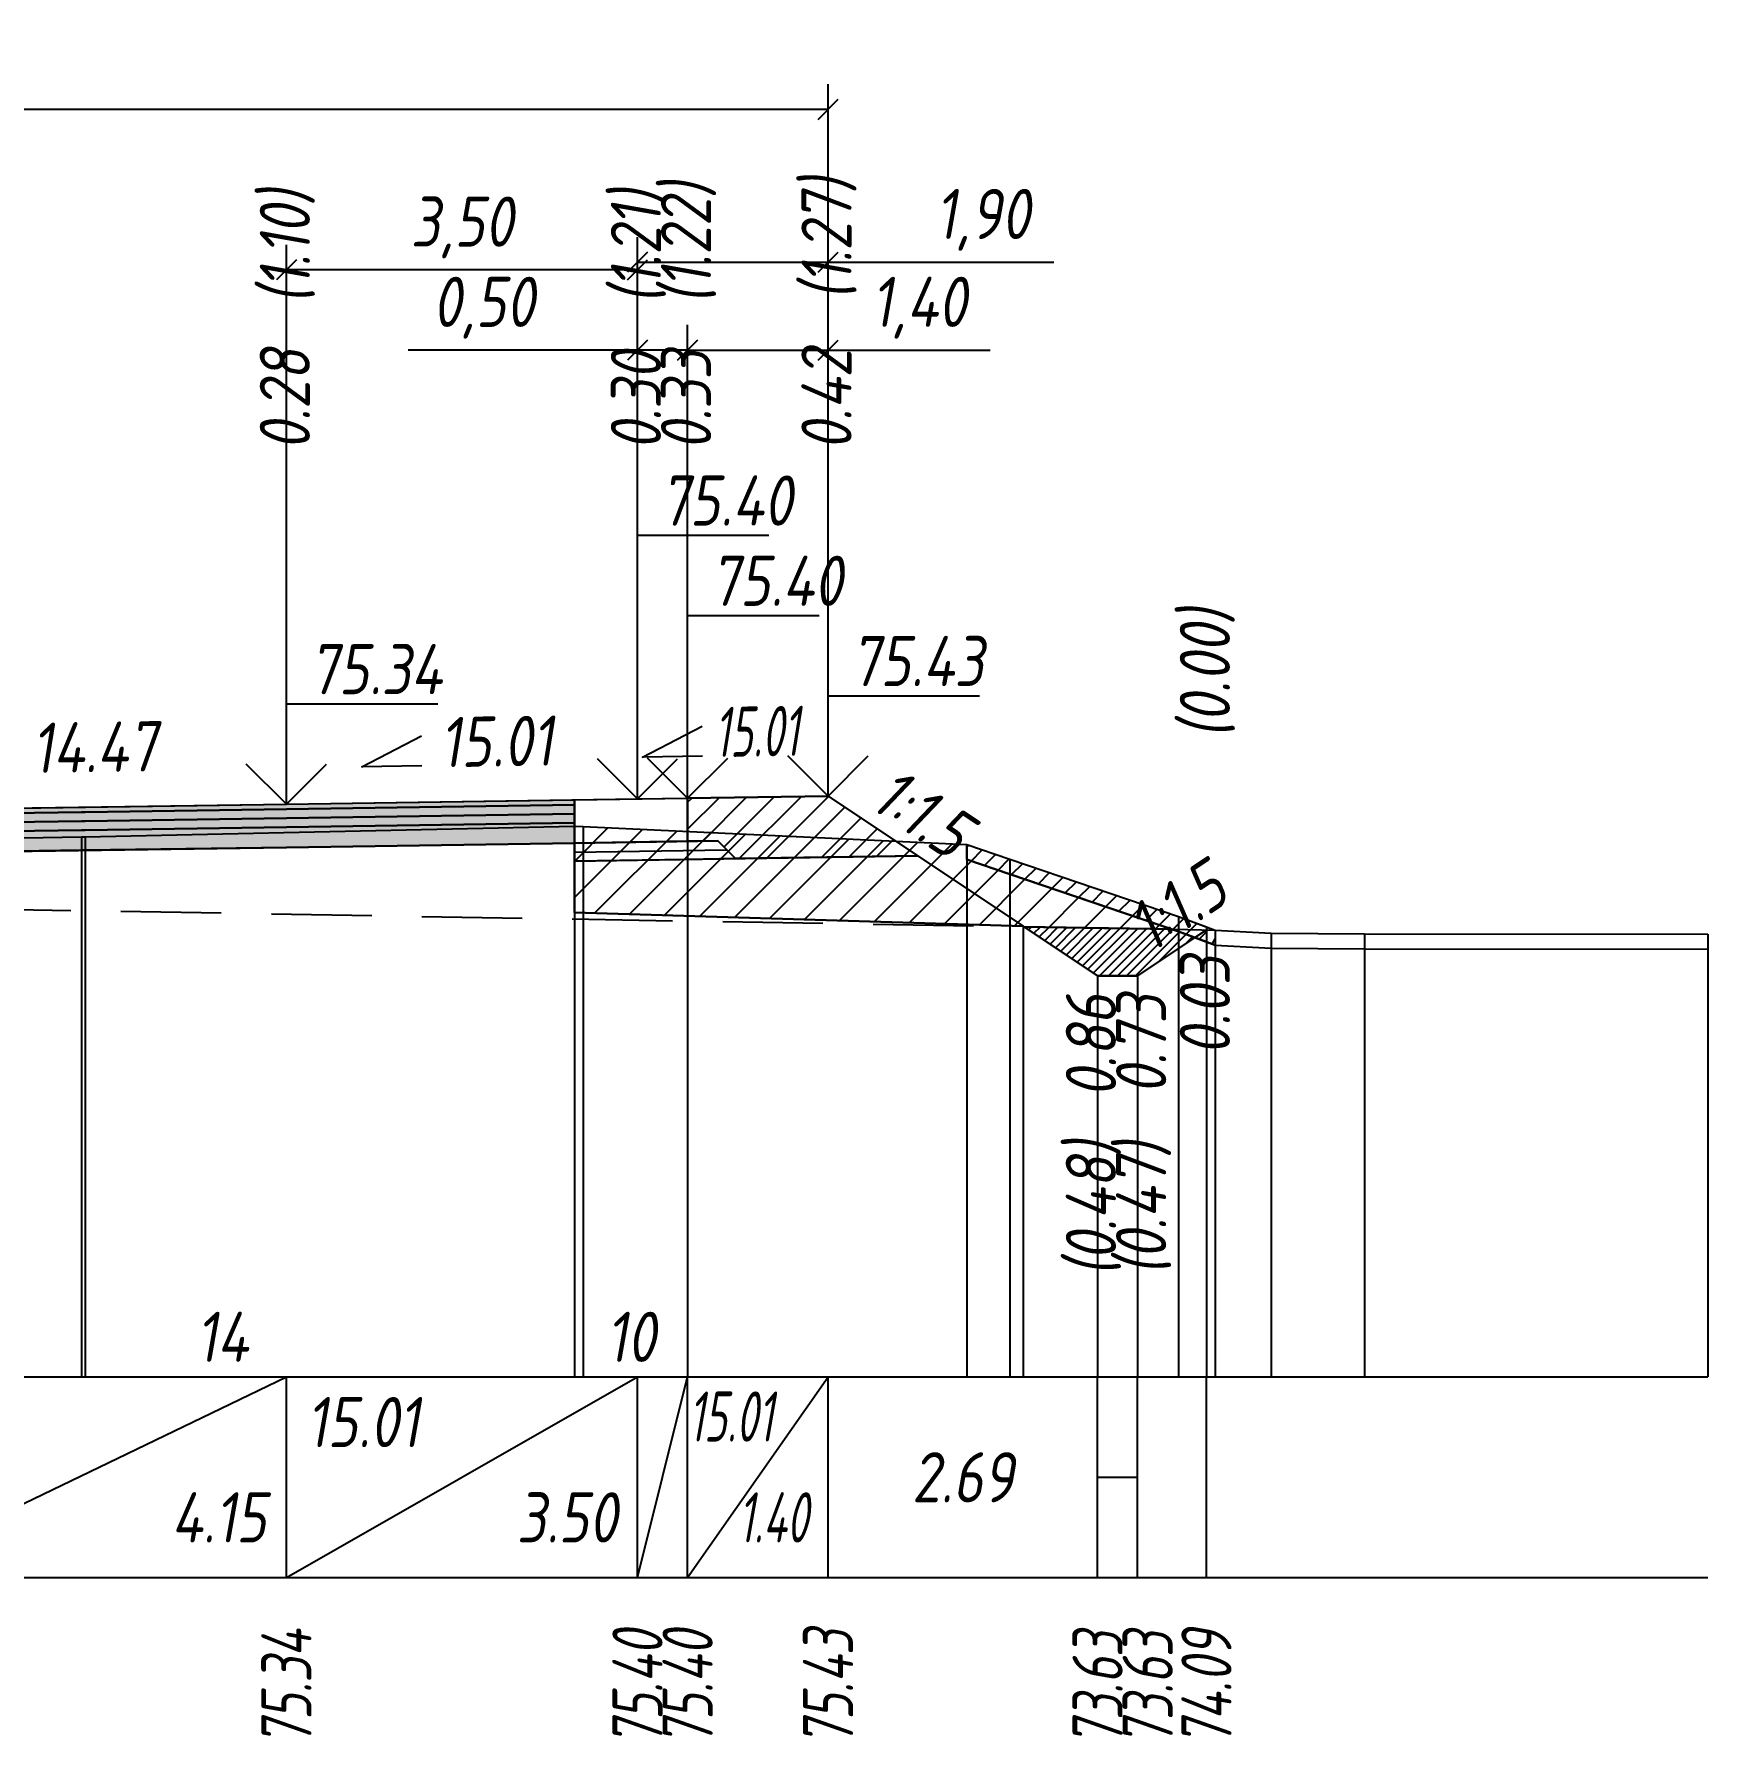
# Model space of a CAD drawing. Extents: x -717 to 1451, y -133302 to 233.
# Drawn here: x 165.3 to 248.7, y -32826.9 to -32742.1 of the extents above; entities that cross this region are included whole.
import ezdxf
from ezdxf.enums import TextEntityAlignment as Align

# ---------------------------------------------------------------- set-up
doc = ezdxf.new("R2010")
doc.units = 0
doc.linetypes.add('штриховая', pattern=[0.75, 0.5, -0.25])
for name, color, linetype in [('Интерполированный поперечник', 2, 'Continuous'), ('Код_514', 1, 'Continuous'), ('Контур_0', 7, 'Continuous'), ('Контур_2521', 7, 'Continuous'), ('Контур_2564', 7, 'Continuous'), ('Контур_2660', 7, 'Continuous'), ('Контур_2665', 7, 'Continuous'), ('Контур_400', 7, 'Continuous'), ('Контур_508', 7, 'Continuous'), ('Контур_512', 7, 'Continuous'), ('Контур_513', 7, 'Continuous'), ('Контур_818', 7, 'Continuous'), ('Красный поперечник', 1, 'Continuous'), ('Объём_2501', 7, 'Continuous'), ('Объём_2564', 7, 'Continuous'), ('Объём_2650', 7, 'Continuous'), ('Объём_2660', 7, 'Continuous'), ('Объём_2661', 7, 'Continuous'), ('Объём_2663', 7, 'Continuous'), ('Объём_2664', 7, 'Continuous'), ('Объём_2665', 7, 'Continuous'), ('Объём_2666', 7, 'Continuous'), ('Объём_2753', 7, 'Continuous'), ('Откосы', 7, 'Continuous'), ('Отметки покрытия', 7, 'Continuous'), ('Рабочие отметки', 7, 'Continuous'), ('Рабочие отметки доп.', 7, 'Continuous'), ('Слои выравнивания', 7, 'Continuous'), ('Таблица', 7, 'Continuous'), ('Уклоны проезжей части', 7, 'Continuous'), ('Черный поперечник', 3, 'Continuous')]:
    doc.layers.add(name, color=color, linetype=linetype)
for name, color, linetype, true_color in [('Контур_2540', 2, 'Continuous', 0xffff00), ('Контур_2560', 2, 'Continuous', 0xffff00), ('Контур_2561', 7, 'Continuous', 0xff8040), ('Контур_2562', 3, 'Continuous', 0x00ff00), ('Контур_2563', 7, 'Continuous', 0xff8000), ('Контур_2570', 7, 'Continuous', 0x80ff00), ('Контур_2725', 7, 'Continuous', 0x323232), ('Контур_2736', 4, 'Continuous', 0x00ffff), ('Контур_2737', 4, 'Continuous', 0x00ffff), ('Контур_2738', 4, 'Continuous', 0x00ffff), ('Контур_2739', 4, 'Continuous', 0x00ffff), ('Контур_2741', 4, 'Continuous', 0x00ffff), ('Контур_2742', 4, 'Continuous', 0x00ffff), ('Контур_2743', 4, 'Continuous', 0x00ffff), ('Контур_2744', 7, 'Continuous', 0xa4ffff), ('Контур_2745', 7, 'Continuous', 0xa4ffff), ('Контур_2747', 4, 'Continuous', 0x00ffff), ('Контур_2748', 4, 'Continuous', 0x00ffff), ('Контур_2749', 4, 'Continuous', 0x00ffff), ('Контур_2750', 4, 'Continuous', 0x00ffff), ('Контур_2751', 4, 'Continuous', 0x00ffff), ('Контур_2752', 4, 'Continuous', 0x00ffff), ('Контур_2760', 7, 'Continuous', 0x323232), ('Контур_2761', 7, 'Continuous', 0x323232), ('Контур_2762', 7, 'Continuous', 0x323232), ('Контур_2763', 7, 'Continuous', 0x323232), ('Контур_402', 7, 'Continuous', 0xff6464), ('Контур_703', 4, 'Continuous', 0x00ffff), ('Контур_705', 4, 'Continuous', 0x00ffff), ('Контур_707', 4, 'Continuous', 0x00ffff), ('Контур_720', 131, 'Continuous', 0xaaffff), ('Объём_2500', 7, 'Continuous', 0xc0c0c0), ('Объём_2520', 7, 'Continuous', 0x80ffff), ('Объём_2540', 2, 'Continuous', 0xffff00), ('Объём_2560', 2, 'Continuous', 0xffff00), ('Объём_2561', 7, 'Continuous', 0xff8040), ('Объём_2562', 3, 'Continuous', 0x00ff00), ('Объём_2563', 7, 'Continuous', 0xff8000), ('Объём_2570', 7, 'Continuous', 0x80ff00), ('Объём_2600', 7, 'Continuous', 0x808000), ('Объём_2620', 2, 'Continuous', 0xffff00), ('Объём_2746', 2, 'Continuous', 0xffff00)]:
    doc.layers.add(name, color=color, linetype=linetype, true_color=true_color)
doc.styles.get("Standard").update_dxf_attribs({"font": 'txt', "height": 2.5})
doc.styles.add('М', font='romand.shx', dxfattribs={"width": 0.8, "oblique": 10, "height": 2.5})
doc.dimstyles.new('ISO-25', dxfattribs={"dimtxt": 2.5, "dimasz": 2.5, "dimexe": 1.25, "dimexo": 0.625, "dimtad": 1, "dimtxsty": 'Standard', "dimcen": 2.5, "dimadec": 0, "dimazin": 0, "dimtfac": 1, "dimtmove": 0, "dimatfit": 3, "dimfxl": 1, "dimarcsym": 0})

# ---------------------------------------------------------------- blocks, each defined once
blk = doc.blocks.new('_Oblique')
at = {"color": 0, "linetype": 'ByBlock', "lineweight": -2}
blk.add_line((-0.5, -0.5), (0.5, 0.5), dxfattribs=at)
blk = doc.blocks.new('*D753')
at = {"color": 0, "lineweight": -2, "transparency": 16777216}
for p, q in [((197.845, -32779.587), (197.845, -32756.562)), ((204.845, -32779.482), (204.845, -32756.562)), ((197.845, -32757.812), (204.845, -32757.812)), ((204.845, -32757.812), (212.926, -32757.812))]:
    blk.add_line(p, q, dxfattribs=at)
at = {"layer": 'Defpoints', "color": 0, "transparency": 16777216}
for p in [(204.845, -32757.812), (197.845, -32780.212), (204.845, -32780.107)]:
    blk.add_point(p, dxfattribs=at)
at = {"color": 0, "lineweight": -2, "transparency": 16777216, "rotation": 180}
blk.add_blockref('_Oblique', (197.845, -32757.812), dxfattribs=at)
at = {"color": 0, "lineweight": -2, "transparency": 16777216}
blk.add_blockref('_Oblique', (204.845, -32757.812), dxfattribs=at)
at = {"color": 0, "transparency": 16777216, "insert": (209.385, -32755.699), "char_height": 2.5, "width": 8.75, "attachment_point": 5, "style": 'М'}
blk.add_mtext('1,40', dxfattribs=at)
blk = doc.blocks.new('*D755')
at = {"color": 0, "lineweight": -2, "transparency": 16777216}
for p, q in [((195.345, -32779.624), (195.345, -32756.562)), ((197.845, -32779.587), (197.845, -32756.562)), ((195.345, -32757.812), (183.918, -32757.812)), ((197.845, -32757.812), (195.345, -32757.812))]:
    blk.add_line(p, q, dxfattribs=at)
at = {"layer": 'Defpoints', "color": 0, "transparency": 16777216}
for p in [(197.845, -32757.812), (195.345, -32780.249), (197.845, -32780.212)]:
    blk.add_point(p, dxfattribs=at)
at = {"color": 0, "lineweight": -2, "transparency": 16777216, "rotation": 180}
blk.add_blockref('_Oblique', (195.345, -32757.812), dxfattribs=at)
at = {"color": 0, "lineweight": -2, "transparency": 16777216}
blk.add_blockref('_Oblique', (197.845, -32757.812), dxfattribs=at)
at = {"color": 0, "transparency": 16777216, "insert": (187.68, -32755.699), "char_height": 2.5, "width": 9.16667, "attachment_point": 5, "style": 'М'}
blk.add_mtext('0,50', dxfattribs=at)
blk = doc.blocks.new('*D757')
at = {"color": 0, "lineweight": -2, "transparency": 16777216}
for p, q in [((177.845, -32779.887), (177.845, -32752.562)), ((195.345, -32779.624), (195.345, -32752.562)), ((195.345, -32753.812), (177.845, -32753.812))]:
    blk.add_line(p, q, dxfattribs=at)
at = {"layer": 'Defpoints', "color": 0, "transparency": 16777216}
for p in [(177.845, -32753.812), (195.345, -32780.249), (177.845, -32780.512)]:
    blk.add_point(p, dxfattribs=at)
at = {"color": 0, "lineweight": -2, "transparency": 16777216, "rotation": 180}
blk.add_blockref('_Oblique', (177.845, -32753.812), dxfattribs=at)
at = {"color": 0, "lineweight": -2, "transparency": 16777216}
blk.add_blockref('_Oblique', (195.345, -32753.812), dxfattribs=at)
at = {"color": 0, "transparency": 16777216, "insert": (186.595, -32751.699), "char_height": 2.5, "width": 9.58333, "attachment_point": 5, "style": 'М'}
blk.add_mtext('3,50', dxfattribs=at)
blk = doc.blocks.new('*D758')
at = {"color": 0, "lineweight": -2, "transparency": 16777216}
for p, q in [((195.345, -32779.624), (195.345, -32752.182)), ((204.845, -32779.482), (204.845, -32752.182)), ((195.345, -32753.432), (204.845, -32753.432)), ((204.845, -32753.432), (216.094, -32753.432))]:
    blk.add_line(p, q, dxfattribs=at)
at = {"layer": 'Defpoints', "color": 0, "transparency": 16777216}
for p in [(195.345, -32753.432), (195.345, -32780.249), (204.845, -32780.107)]:
    blk.add_point(p, dxfattribs=at)
at = {"color": 0, "lineweight": -2, "transparency": 16777216, "rotation": 180}
blk.add_blockref('_Oblique', (195.345, -32753.432), dxfattribs=at)
at = {"color": 0, "lineweight": -2, "transparency": 16777216}
blk.add_blockref('_Oblique', (204.845, -32753.432), dxfattribs=at)
at = {"color": 0, "transparency": 16777216, "insert": (212.554, -32751.319), "char_height": 2.5, "width": 8.75, "attachment_point": 5, "style": 'М'}
blk.add_mtext('1,90', dxfattribs=at)
blk = doc.blocks.new('*D760')
at = {"color": 0, "lineweight": -2, "transparency": 16777216}
for p, q in [((109.345, -32781.547), (109.345, -32744.562)), ((204.845, -32779.482), (204.845, -32744.562)), ((109.345, -32745.812), (204.845, -32745.812))]:
    blk.add_line(p, q, dxfattribs=at)
at = {"layer": 'Defpoints', "color": 0, "transparency": 16777216}
for p in [(204.845, -32745.812), (204.845, -32780.107), (109.345, -32782.172)]:
    blk.add_point(p, dxfattribs=at)
at = {"color": 0, "lineweight": -2, "transparency": 16777216, "rotation": 180}
blk.add_blockref('_Oblique', (109.345, -32745.812), dxfattribs=at)
at = {"color": 0, "lineweight": -2, "transparency": 16777216}
blk.add_blockref('_Oblique', (204.845, -32745.812), dxfattribs=at)
at = {"color": 0, "transparency": 16777216, "insert": (157.095, -32743.699), "char_height": 2.5, "width": 10.41667, "attachment_point": 5, "style": 'М'}
blk.add_mtext('19,10', dxfattribs=at)

msp = doc.modelspace()

# ---------------------------------------------------------------- hatches: boundary and pattern name
at = {"layer": 'Объём_2563'}
h = msp.add_hatch(dxfattribs=at)
h.set_pattern_fill('ANSI31', color=256, scale=0.3)
h.paths.add_polyline_path([(200.232, -32783.163), (199.345, -32782.277), (197.845, -32782.299), (197.845, -32780.149), (204.845, -32780.044), (209.319, -32783.027)])
at = {"layer": 'Объём_2570'}
h = msp.add_hatch(dxfattribs=at)
h.set_pattern_fill('ANSI31', color=256, scale=0.2)
h.paths.add_polyline_path([(223.707, -32787.313), (222.312, -32786.801), (213.901, -32783.932), (211.766, -32783.213), (211.766, -32782.463), (213.901, -32783.182), (222.312, -32786.051), (223.707, -32786.563)])
at = {"layer": 'Объём_2600'}
h = msp.add_hatch(dxfattribs=at)
h.set_pattern_fill('ANSI31', color=6, scale=0.4)
h.paths.add_polyline_path([(192.646, -32781.568), (211.766, -32782.463), (211.766, -32783.213), (213.901, -32783.932), (221.97, -32786.685), (214.617, -32786.558), (214.565, -32786.524), (192.201, -32785.853), (192.201, -32781.542)])
h = msp.add_hatch(dxfattribs=at)
h.set_pattern_fill('HONEY', color=5, scale=0.3)
h.paths.add_polyline_path([(223.707, -32786.715), (224.142, -32786.722), (224.142, -32787.472), (223.128, -32787.1)])
at = {"layer": 'Объём_2620'}
h = msp.add_hatch(dxfattribs=at)
h.set_pattern_fill('ANSI31', color=2, scale=0.1)
h.paths.add_polyline_path([(218.279, -32789), (214.617, -32786.558), (221.97, -32786.685), (222.312, -32786.801), (223.128, -32787.1), (220.279, -32789)])
at = {"layer": 'Слои выравнивания'}
for color, points in [(2, [(157.095, -32780.75), (167.626, -32780.597), (167.816, -32780.595), (177.845, -32780.45), (192.201, -32780.234), (192.201, -32780.484), (177.845, -32780.7), (167.816, -32780.845), (167.626, -32780.847), (157.095, -32781)]), (3, [(157.095, -32781), (167.626, -32780.847), (167.816, -32780.845), (177.845, -32780.7), (192.201, -32780.484), (192.201, -32780.934), (177.845, -32781.15), (167.816, -32781.295), (167.626, -32781.297), (157.095, -32781.45)]), (4, [(157.095, -32781.45), (167.626, -32781.297), (167.816, -32781.295), (177.845, -32781.15), (192.201, -32780.934), (192.201, -32781.384), (177.845, -32781.6), (167.816, -32781.745), (167.626, -32781.747), (157.095, -32781.9)]), (5, [(157.095, -32781.9), (167.626, -32781.747), (167.816, -32781.745), (177.845, -32781.6), (192.201, -32781.384), (192.201, -32782.384), (177.845, -32782.6), (167.816, -32782.745), (167.626, -32782.747), (157.095, -32782.9)])]:
    msp.add_hatch(color=color, dxfattribs=at).paths.add_polyline_path(points)

# ---------------------------------------------------------------- linework, layer by layer
at = {"layer": 'Интерполированный поперечник', "linetype": 'штриховая', "ltscale": 10, "flags": 128}
msp.add_lwpolyline([(109.607, -32784.756), (224.142, -32786.722)], dxfattribs=at)
at = {"layer": 'Код_514'}
for p, q in [((157.095, -32819), (177.845, -32809)), ((177.845, -32819), (177.845, -32809)), ((177.845, -32819), (195.345, -32809)), ((195.345, -32819), (195.345, -32809)), ((195.345, -32819), (197.845, -32809)), ((197.845, -32819), (197.845, -32809)), ((197.845, -32819), (204.845, -32809)), ((204.845, -32819), (204.845, -32809)), ((218.279, -32819), (218.279, -32809)), ((220.279, -32819), (220.279, -32809)), ((223.707, -32819), (223.707, -32809)), ((218.279, -32814), (220.279, -32814))]:
    msp.add_line(p, q, dxfattribs=at)
at = {"layer": 'Контур_0', "flags": 128}
for points in [[(192.201, -32780.234), (197.845, -32780.149), (197.845, -32782.299), (192.201, -32782.384), (192.201, -32780.234), (192.201, -32780.234)], [(204.845, -32780.044), (214.617, -32786.558), (214.617, -32786.558), (214.617, -32786.558), (214.617, -32786.558), (214.617, -32786.558), (214.617, -32786.558), (214.617, -32786.558), (214.617, -32786.558), (214.617, -32786.558), (214.617, -32786.558), (214.617, -32786.558), (214.617, -32786.558), (214.617, -32786.558), (214.617, -32786.558), (218.279, -32789)], [(204.845, -32780.044), (214.617, -32786.558), (214.617, -32786.558), (214.617, -32786.558), (214.617, -32786.558), (214.617, -32786.558), (214.617, -32786.558), (214.617, -32786.558), (214.617, -32786.558), (214.617, -32786.558), (214.617, -32786.558), (214.617, -32786.558), (214.617, -32786.558), (214.617, -32786.558), (214.617, -32786.558), (218.279, -32789), (220.279, -32789), (223.707, -32786.715), (223.707, -32786.715), (223.707, -32786.715), (223.707, -32786.715), (223.707, -32786.715), (223.707, -32786.715), (223.707, -32786.715), (223.707, -32786.715), (223.707, -32786.715), (223.707, -32786.715), (223.707, -32786.715), (223.707, -32786.715), (223.707, -32786.715)], [(197.845, -32783.199), (192.201, -32783.284), (192.201, -32782.384), (199.345, -32782.277), (200.232, -32783.163), (197.845, -32783.199), (197.845, -32783.199)], [(197.845, -32782.299), (199.345, -32782.277), (200.232, -32783.163), (209.319, -32783.027)]]:
    msp.add_lwpolyline(points, dxfattribs=at)
at = {"layer": 'Контур_2521', "color": 250, "flags": 128}
msp.add_lwpolyline([(192.201, -32782.834), (199.789, -32782.72)], dxfattribs=at)
at = {"layer": 'Контур_2540', "flags": 128}
msp.add_lwpolyline([(195.345, -32783.237), (209.319, -32783.027), (214.565, -32786.524), (192.201, -32785.853), (192.201, -32783.284), (195.345, -32783.237), (195.345, -32783.237)], dxfattribs=at)
at = {"layer": 'Контур_2560', "flags": 128}
msp.add_lwpolyline([(197.845, -32780.149), (204.845, -32780.044), (204.845, -32780.044), (204.845, -32780.044)], dxfattribs=at)
at = {"layer": 'Контур_2561', "flags": 128}
msp.add_lwpolyline([(197.845, -32780.149), (197.845, -32780.149), (204.845, -32780.044), (204.845, -32780.044), (197.845, -32780.149)], dxfattribs=at)
at = {"layer": 'Контур_2562', "flags": 128}
msp.add_lwpolyline([(204.845, -32780.044), (204.845, -32780.044), (204.845, -32780.044), (204.845, -32780.044), (204.845, -32780.044)], dxfattribs=at)
at = {"layer": 'Контур_2563', "flags": 128}
msp.add_lwpolyline([(200.232, -32783.163), (199.345, -32782.277), (197.845, -32782.299), (197.845, -32780.149), (204.845, -32780.044), (209.319, -32783.027), (200.232, -32783.163), (200.232, -32783.163)], dxfattribs=at)
at = {"layer": 'Контур_2564', "flags": 128}
msp.add_lwpolyline([(197.845, -32780.149), (204.845, -32780.044)], dxfattribs=at)
at = {"layer": 'Контур_2570', "flags": 128}
msp.add_lwpolyline([(80, -32786.726), (88.991, -32786.659), (108.243, -32785.574), (109.607, -32785.506), (109.607, -32785.506), (109.805, -32785.483), (116.235, -32784.382), (116.235, -32783.632), (116.388, -32783.628), (142.934, -32782.515), (157.095, -32782.267), (167.626, -32782.083), (167.816, -32782.082), (192.201, -32781.542), (192.646, -32781.568), (211.766, -32782.463), (211.766, -32783.213), (213.901, -32783.932), (222.312, -32786.801), (224.142, -32787.472), (224.142, -32787.472), (226.93, -32787.628), (231.59, -32787.663), (248.707, -32787.674)], dxfattribs=at)
at = {"layer": 'Контур_2660', "flags": 128}
msp.add_lwpolyline([(192.201, -32785.853), (214.565, -32786.524)], dxfattribs=at)
at = {"layer": 'Контур_2665', "flags": 128}
msp.add_lwpolyline([(204.845, -32780.044), (204.845, -32780.044)], dxfattribs=at)
at = {"layer": 'Контур_2725', "flags": 128}
msp.add_lwpolyline([(142.934, -32783.268), (157.095, -32782.9), (167.626, -32782.747), (167.816, -32782.745), (177.845, -32782.6), (192.201, -32782.384)], dxfattribs=at)
at = {"layer": 'Контур_2736', "flags": 128}
for points in [[(204.845, -32780.044), (214.617, -32786.558)], [(214.617, -32786.558), (218.279, -32789)]]:
    msp.add_lwpolyline(points, dxfattribs=at)
at = {"layer": 'Контур_2737', "flags": 128}
msp.add_lwpolyline([(214.617, -32786.558), (214.617, -32786.558)], dxfattribs=at)
at = {"layer": 'Контур_2738', "flags": 128}
msp.add_lwpolyline([(214.617, -32786.558), (214.617, -32786.558)], dxfattribs=at)
at = {"layer": 'Контур_2739', "flags": 128}
msp.add_lwpolyline([(214.617, -32786.558), (214.617, -32786.558)], dxfattribs=at)
at = {"layer": 'Контур_2741', "flags": 128}
msp.add_lwpolyline([(223.707, -32786.715), (223.707, -32786.715)], dxfattribs=at)
at = {"layer": 'Контур_2742', "flags": 128}
msp.add_lwpolyline([(223.707, -32786.715), (223.707, -32786.715)], dxfattribs=at)
at = {"layer": 'Контур_2743', "flags": 128}
msp.add_lwpolyline([(223.707, -32786.715), (223.707, -32786.715)], dxfattribs=at)
at = {"layer": 'Контур_2744', "flags": 128}
msp.add_lwpolyline([(223.707, -32786.715), (223.707, -32786.715)], dxfattribs=at)
msp.add_lwpolyline([(223.707, -32786.715), (223.707, -32786.715)], dxfattribs=at)
msp.add_lwpolyline([(223.707, -32786.715), (223.707, -32786.715)], dxfattribs=at)
msp.add_lwpolyline([(223.707, -32786.715), (223.707, -32786.715)], dxfattribs=at)
msp.add_lwpolyline([(223.707, -32786.715), (223.707, -32786.715)], dxfattribs=at)
msp.add_lwpolyline([(223.707, -32786.715), (223.707, -32786.715)], dxfattribs=at)
at = {"layer": 'Контур_2745', "flags": 128}
msp.add_lwpolyline([(214.617, -32786.558), (214.617, -32786.558)], dxfattribs=at)
msp.add_lwpolyline([(214.617, -32786.558), (214.617, -32786.558)], dxfattribs=at)
msp.add_lwpolyline([(214.617, -32786.558), (214.617, -32786.558)], dxfattribs=at)
msp.add_lwpolyline([(214.617, -32786.558), (214.617, -32786.558)], dxfattribs=at)
msp.add_lwpolyline([(214.617, -32786.558), (214.617, -32786.558)], dxfattribs=at)
msp.add_lwpolyline([(214.617, -32786.558), (214.617, -32786.558)], dxfattribs=at)
at = {"layer": 'Контур_2747', "flags": 128}
msp.add_lwpolyline([(214.617, -32786.558), (214.617, -32786.558)], dxfattribs=at)
at = {"layer": 'Контур_2748', "flags": 128}
msp.add_lwpolyline([(214.617, -32786.558), (214.617, -32786.558)], dxfattribs=at)
at = {"layer": 'Контур_2749', "flags": 128}
msp.add_lwpolyline([(214.617, -32786.558), (214.617, -32786.558)], dxfattribs=at)
at = {"layer": 'Контур_2750', "flags": 128}
msp.add_lwpolyline([(223.707, -32786.715), (223.707, -32786.715)], dxfattribs=at)
at = {"layer": 'Контур_2751', "flags": 128}
msp.add_lwpolyline([(223.707, -32786.715), (223.707, -32786.715)], dxfattribs=at)
at = {"layer": 'Контур_2752', "flags": 128}
msp.add_lwpolyline([(223.707, -32786.715), (223.707, -32786.715)], dxfattribs=at)
at = {"layer": 'Контур_2760', "flags": 128}
msp.add_lwpolyline([(142.934, -32781.118), (157.095, -32780.75), (167.626, -32780.597), (167.816, -32780.595), (177.845, -32780.45), (192.201, -32780.234)], dxfattribs=at)
at = {"layer": 'Контур_2761', "flags": 128}
msp.add_lwpolyline([(142.934, -32781.368), (157.095, -32781), (167.626, -32780.847), (167.816, -32780.845), (177.845, -32780.7), (192.201, -32780.484)], dxfattribs=at)
at = {"layer": 'Контур_2762', "flags": 128}
msp.add_lwpolyline([(142.934, -32781.818), (157.095, -32781.45), (167.626, -32781.297), (167.816, -32781.295), (177.845, -32781.15), (192.201, -32780.934)], dxfattribs=at)
at = {"layer": 'Контур_2763', "flags": 128}
msp.add_lwpolyline([(142.934, -32782.268), (157.095, -32781.9), (167.626, -32781.747), (167.816, -32781.745), (177.845, -32781.6), (192.201, -32781.384)], dxfattribs=at)
at = {"layer": 'Контур_400', "flags": 128}
msp.add_lwpolyline([(157.095, -32780.75), (177.845, -32780.45), (195.345, -32780.187), (195.345, -32780.187), (195.345, -32780.187), (195.345, -32780.187), (195.345, -32780.187), (195.345, -32780.187), (197.845, -32780.149)], dxfattribs=at)
at = {"layer": 'Контур_402', "flags": 128}
msp.add_lwpolyline([(105, -32786.363), (142.934, -32785.225), (142.934, -32783.268), (157.095, -32782.9), (177.845, -32782.6), (192.201, -32782.384), (192.201, -32785.853), (214.565, -32786.524)], dxfattribs=at)
at = {"layer": 'Контур_508', "flags": 128}
msp.add_lwpolyline([(104, -32787.441), (105, -32786.492), (105, -32786.363), (142.934, -32785.225), (142.934, -32783.268), (157.095, -32782.9), (177.845, -32782.6), (192.201, -32782.384), (192.201, -32785.853), (214.565, -32786.524), (218.279, -32789), (220.279, -32789), (223.707, -32786.715)], dxfattribs=at)
at = {"layer": 'Контур_512', "flags": 128}
msp.add_lwpolyline([(192.201, -32785.853), (214.565, -32786.524), (218.279, -32789), (220.279, -32789), (223.707, -32786.715)], dxfattribs=at)
at = {"layer": 'Контур_513', "flags": 128}
msp.add_lwpolyline([(104, -32787.441), (105, -32786.492), (105, -32786.363), (142.934, -32785.225), (142.934, -32783.268), (157.095, -32782.9), (177.845, -32782.6), (192.201, -32782.384), (192.201, -32785.853), (214.565, -32786.524), (218.279, -32789), (220.279, -32789), (223.707, -32786.715)], dxfattribs=at)
at = {"layer": 'Контур_703', "flags": 128}
msp.add_lwpolyline([(204.845, -32780.044), (214.617, -32786.558)], dxfattribs=at)
at = {"layer": 'Контур_705', "flags": 128}
msp.add_lwpolyline([(214.617, -32786.558), (214.617, -32786.558)], dxfattribs=at)
at = {"layer": 'Контур_707', "flags": 128}
msp.add_lwpolyline([(220.279, -32789), (223.707, -32786.715)], dxfattribs=at)
at = {"layer": 'Контур_720', "flags": 128}
msp.add_lwpolyline([(218.279, -32789), (220.279, -32789)], dxfattribs=at)
at = {"layer": 'Контур_818', "flags": 128}
msp.add_lwpolyline([(105, -32785.757), (108.243, -32785.574), (109.607, -32785.506), (109.607, -32785.506), (109.805, -32785.483), (116.235, -32784.382), (116.235, -32783.632), (116.388, -32783.628), (142.934, -32782.515), (157.095, -32782.267), (167.626, -32782.083), (167.816, -32782.082), (192.201, -32781.542), (192.646, -32781.568), (211.766, -32782.463), (211.766, -32783.213), (213.901, -32783.932), (222.312, -32786.801), (223.707, -32787.313)], dxfattribs=at)
at = {"layer": 'Красный поперечник'}
for p, q in [((177.845, -32780.45), (195.345, -32780.187)), ((195.345, -32780.187), (197.845, -32780.149)), ((197.845, -32780.149), (204.845, -32780.044)), ((204.845, -32780.044), (218.279, -32789)), ((157.095, -32780.75), (177.845, -32780.45)), ((192.201, -32785.853), (192.201, -32809)), ((214.565, -32786.524), (214.565, -32809)), ((220.279, -32789), (223.707, -32786.715)), ((223.707, -32786.715), (223.707, -32809)), ((218.279, -32789), (218.279, -32809)), ((218.279, -32789), (220.279, -32789)), ((220.279, -32789), (220.279, -32809))]:
    msp.add_line(p, q, dxfattribs=at)
at = {"layer": 'Объём_2500', "flags": 128}
msp.add_lwpolyline([(192.201, -32780.234), (197.845, -32780.149), (197.845, -32782.299), (192.201, -32782.384), (192.201, -32780.234), (192.201, -32780.234)], dxfattribs=at)
at = {"layer": 'Объём_2501', "flags": 128}
msp.add_lwpolyline([(157.095, -32780.75), (177.845, -32780.45), (195.345, -32780.187), (195.345, -32780.187), (195.345, -32780.187), (195.345, -32780.187), (195.345, -32780.187), (195.345, -32780.187), (197.845, -32780.149)], dxfattribs=at)
at = {"layer": 'Объём_2520', "color": 250, "flags": 128}
msp.add_lwpolyline([(197.845, -32783.199), (192.201, -32783.284), (192.201, -32782.384), (199.345, -32782.277), (200.232, -32783.163), (197.845, -32783.199), (197.845, -32783.199)], dxfattribs=at)
at = {"layer": 'Объём_2540', "flags": 128}
msp.add_lwpolyline([(195.345, -32783.237), (209.319, -32783.027), (214.565, -32786.524), (192.201, -32785.853), (192.201, -32783.284), (195.345, -32783.237), (195.345, -32783.237)], dxfattribs=at)
at = {"layer": 'Объём_2560', "flags": 128}
msp.add_lwpolyline([(197.845, -32780.149), (204.845, -32780.044), (204.845, -32780.044), (204.845, -32780.044)], dxfattribs=at)
at = {"layer": 'Объём_2561', "flags": 128}
msp.add_lwpolyline([(197.845, -32780.149), (197.845, -32780.149), (204.845, -32780.044), (204.845, -32780.044), (197.845, -32780.149)], dxfattribs=at)
at = {"layer": 'Объём_2562', "flags": 128}
msp.add_lwpolyline([(204.845, -32780.044), (204.845, -32780.044), (204.845, -32780.044), (204.845, -32780.044), (204.845, -32780.044)], dxfattribs=at)
at = {"layer": 'Объём_2563', "color": 250, "flags": 128}
msp.add_lwpolyline([(200.232, -32783.163), (199.345, -32782.277), (197.845, -32782.299), (197.845, -32780.149), (204.845, -32780.044), (209.319, -32783.027), (200.232, -32783.163), (200.232, -32783.163)], dxfattribs=at)
at = {"layer": 'Объём_2564', "flags": 128}
msp.add_lwpolyline([(197.845, -32780.149), (204.845, -32780.044)], dxfattribs=at)
at = {"layer": 'Объём_2570', "flags": 128}
msp.add_lwpolyline([(223.707, -32787.313), (222.312, -32786.801), (213.901, -32783.932), (211.766, -32783.213), (211.766, -32782.463), (213.901, -32783.182), (222.312, -32786.051), (223.707, -32786.563), (223.707, -32787.313), (223.707, -32787.313)], dxfattribs=at)
at = {"layer": 'Объём_2600', "color": 5, "flags": 128}
msp.add_lwpolyline([(223.707, -32786.715), (224.142, -32786.722), (224.142, -32787.472), (223.128, -32787.1), (223.707, -32786.715), (223.707, -32786.715)], dxfattribs=at)
at = {"layer": 'Объём_2620', "flags": 128}
msp.add_lwpolyline([(218.279, -32789), (214.617, -32786.558), (221.97, -32786.685), (222.312, -32786.801), (223.128, -32787.1), (220.279, -32789), (218.279, -32789), (218.279, -32789)], dxfattribs=at)
at = {"layer": 'Объём_2650', "color": 6, "flags": 128}
msp.add_lwpolyline([(192.646, -32781.568), (211.766, -32782.463), (211.766, -32783.213), (213.901, -32783.932), (221.97, -32786.685), (214.617, -32786.558), (214.565, -32786.524), (192.201, -32785.853), (192.201, -32781.542), (192.646, -32781.568), (192.646, -32781.568)], dxfattribs=at)
at = {"layer": 'Объём_2660', "flags": 128}
msp.add_lwpolyline([(192.201, -32785.853), (214.565, -32786.524)], dxfattribs=at)
at = {"layer": 'Объём_2661', "flags": 128}
msp.add_lwpolyline([(204.845, -32780.044), (214.617, -32786.558)], dxfattribs=at)
at = {"layer": 'Объём_2663', "flags": 128}
for points in [[(214.617, -32786.558), (218.279, -32789)], [(220.279, -32789), (223.707, -32786.715)]]:
    msp.add_lwpolyline(points, dxfattribs=at)
at = {"layer": 'Объём_2664', "flags": 128}
msp.add_lwpolyline([(218.279, -32789), (220.279, -32789)], dxfattribs=at)
at = {"layer": 'Объём_2665', "flags": 128}
msp.add_lwpolyline([(204.845, -32780.044), (204.845, -32780.044)], dxfattribs=at)
at = {"layer": 'Объём_2666', "flags": 128}
msp.add_lwpolyline([(204.845, -32780.044), (214.617, -32786.558)], dxfattribs=at)
at = {"layer": 'Объём_2746', "flags": 128}
msp.add_lwpolyline([(214.565, -32786.524), (192.201, -32785.853), (192.201, -32781.542), (192.646, -32781.568), (208.225, -32782.298), (214.565, -32786.524), (214.565, -32786.524)], dxfattribs=at)
at = {"layer": 'Объём_2753', "flags": 128}
msp.add_lwpolyline([(192.201, -32780.234), (192.201, -32780.234)], dxfattribs=at)
at = {"layer": 'Откосы', "color": 1, "flags": 128}
for points in [[(198.591, -32778.062), (195.592, -32778.107), (198.569, -32776.563)], [(184.599, -32778.536), (181.599, -32778.581), (184.577, -32777.036)]]:
    msp.add_lwpolyline(points, dxfattribs=at)
at = {"layer": 'Отметки покрытия', "color": 1}
for p, q in [((195.345, -32780.187), (195.345, -32767.044)), ((195.345, -32767.044), (201.895, -32767.044)), ((197.845, -32780.149), (197.845, -32771.044)), ((197.845, -32771.044), (204.395, -32771.044)), ((204.845, -32780.044), (204.845, -32775.044)), ((204.845, -32775.044), (212.395, -32775.044)), ((177.845, -32780.45), (177.845, -32775.45)), ((177.845, -32775.45), (185.395, -32775.45)), ((177.845, -32780.45), (175.845, -32778.45)), ((177.845, -32780.45), (179.845, -32778.45)), ((195.345, -32780.187), (193.345, -32778.187)), ((195.345, -32780.187), (197.345, -32778.187)), ((197.845, -32780.149), (195.845, -32778.149)), ((197.845, -32780.149), (199.845, -32778.149)), ((204.845, -32780.044), (202.845, -32778.044)), ((204.845, -32780.044), (206.845, -32778.044))]:
    msp.add_line(p, q, dxfattribs=at)
at = {"layer": 'Слои выравнивания'}
for p, q in [((192.201, -32780.234), (192.201, -32809)), ((197.845, -32780.149), (197.845, -32809))]:
    msp.add_line(p, q, dxfattribs=at)
at = {"layer": 'Слои выравнивания', "color": 2, "flags": 128}
msp.add_lwpolyline([(157.095, -32780.75), (167.626, -32780.597), (167.816, -32780.595), (177.845, -32780.45), (192.201, -32780.234), (192.201, -32780.484), (177.845, -32780.7), (167.816, -32780.845), (167.626, -32780.847), (157.095, -32781)], close=True, dxfattribs=at)
at = {"layer": 'Слои выравнивания', "color": 3, "flags": 128}
msp.add_lwpolyline([(157.095, -32781), (167.626, -32780.847), (167.816, -32780.845), (177.845, -32780.7), (192.201, -32780.484), (192.201, -32780.934), (177.845, -32781.15), (167.816, -32781.295), (167.626, -32781.297), (157.095, -32781.45)], close=True, dxfattribs=at)
at = {"layer": 'Слои выравнивания', "color": 4, "flags": 128}
msp.add_lwpolyline([(157.095, -32781.45), (167.626, -32781.297), (167.816, -32781.295), (177.845, -32781.15), (192.201, -32780.934), (192.201, -32781.384), (177.845, -32781.6), (167.816, -32781.745), (167.626, -32781.747), (157.095, -32781.9)], close=True, dxfattribs=at)
at = {"layer": 'Слои выравнивания', "color": 5, "flags": 128}
msp.add_lwpolyline([(157.095, -32781.9), (167.626, -32781.747), (167.816, -32781.745), (177.845, -32781.6), (192.201, -32781.384), (192.201, -32782.384), (177.845, -32782.6), (167.816, -32782.745), (167.626, -32782.747), (157.095, -32782.9)], close=True, dxfattribs=at)
at = {"layer": 'Таблица'}
for p, q in [((80, -32809), (248.707, -32809)), ((80, -32819), (248.707, -32819))]:
    msp.add_line(p, q, dxfattribs=at)
at = {"layer": 'Черный поперечник', "color": 7}
for p, q in [((167.816, -32782.082), (167.816, -32809)), ((192.201, -32781.542), (192.201, -32809)), ((192.646, -32781.568), (192.646, -32809)), ((167.626, -32782.083), (167.626, -32809)), ((211.766, -32782.463), (211.766, -32809)), ((213.901, -32783.182), (213.901, -32809)), ((222.312, -32786.051), (222.312, -32809)), ((224.142, -32786.722), (224.142, -32809)), ((226.93, -32786.878), (226.93, -32809)), ((231.59, -32786.913), (231.59, -32809)), ((248.707, -32786.924), (248.707, -32809))]:
    msp.add_line(p, q, dxfattribs=at)
at = {"layer": 'Черный поперечник', "flags": 128}
msp.add_lwpolyline([(80, -32785.976), (88.991, -32785.909), (108.243, -32784.824), (109.607, -32784.756), (109.805, -32784.733), (116.235, -32783.632), (116.388, -32783.628), (142.934, -32782.515), (157.095, -32782.267), (167.626, -32782.083), (167.816, -32782.082), (192.201, -32781.542), (192.646, -32781.568), (211.766, -32782.463), (213.901, -32783.182), (222.312, -32786.051), (224.142, -32786.722), (226.93, -32786.878), (231.59, -32786.913), (248.707, -32786.924)], dxfattribs=at)

# ---------------------------------------------------------------- texts
at = {"layer": 'Код_514', "style": 'М', "oblique": 10}
for width, p in [(0.8, (178.845, -32810)), (0.6, (197.876, -32809.723))]:
    msp.add_text('15.01', height=2.5, dxfattribs=dict(at, width=width)).set_placement(p, align=Align.TOP_LEFT)
at = {"layer": 'Код_514', "style": 'М', "oblique": 10, "width": 0.8}
msp.add_text('2.69', height=2.5, dxfattribs=at).set_placement((211.562, -32814), align=Align.MIDDLE_CENTER)
at = {"layer": 'Код_514', "style": 'М', "oblique": 10}
for s, width, p in [('4.15', 0.8, (176.845, -32818)), ('3.50', 0.8, (194.345, -32818)), ('1.40', 0.6, (203.845, -32818))]:
    msp.add_text(s, height=2.5, dxfattribs=dict(at, width=width)).set_placement(p, align=Align.BOTTOM_RIGHT)
at = {"layer": 'Код_514', "style": 'М', "oblique": 10, "width": 0.7}
for s, p in [('75.34', (177.845, -32827.382)), ('75.40', (195.345, -32827.382)), ('75.40', (197.845, -32827.382)), ('75.43', (204.845, -32827.382)), ('73.63', (218.279, -32827.382)), ('73.63', (220.779, -32827.382)), ('74.09', (223.707, -32827.382))]:
    msp.add_text(s, height=2.5, rotation=90, dxfattribs=at).set_placement(p, align=Align.MIDDLE_LEFT)
at = {"layer": 'Отметки покрытия', "color": 1, "style": 'М', "oblique": 10, "width": 0.8}
for s, p in [('75.40', (196.486, -32767.313)), ('75.40', (198.986, -32771.313)), ('75.34', (178.986, -32775.718)), ('75.43', (205.986, -32775.313))]:
    msp.add_text(s, height=2.5, dxfattribs=at).set_placement(p, align=Align.BOTTOM_LEFT)
at = {"layer": 'Рабочие отметки', "color": 1, "style": 'М', "oblique": 10, "width": 0.8}
for s, p in [('0.28', (177.767, -32762.794)), ('0.30', (195.267, -32762.794)), ('0.33', (197.767, -32762.794)), ('0.42', (204.767, -32762.794))]:
    msp.add_text(s, height=2.5, rotation=90, dxfattribs=at).set_placement(p, align=Align.MIDDLE_LEFT)
for s, p in [('0.03', (223.629, -32788.017)), ('0.86', (217.951, -32789.931)), ('0.73', (220.451, -32789.931))]:
    msp.add_text(s, height=2.5, rotation=90, dxfattribs=at).set_placement(p, align=Align.MIDDLE_RIGHT)
at = {"layer": 'Рабочие отметки доп.', "color": 1, "style": 'М', "oblique": 10, "width": 0.8}
for s, p in [('(1.10)', (177.767, -32755.494)), ('(1.21)', (195.267, -32755.494)), ('(1.22)', (197.767, -32755.494)), ('(1.27)', (204.767, -32755.294)), ('(0.00)', (223.629, -32777.145))]:
    msp.add_text(s, height=2.5, rotation=90, dxfattribs=at).set_placement(p, align=Align.MIDDLE_LEFT)
for s, p in [('(0.48)', (217.951, -32797.231)), ('(0.47)', (220.451, -32797.281))]:
    msp.add_text(s, height=2.5, rotation=90, dxfattribs=at).set_placement(p, align=Align.MIDDLE_RIGHT)
at = {"layer": 'Слои выравнивания', "style": 'М', "oblique": 10, "width": 0.8}
for s, p in [('14', (174.648, -32809)), ('10', (195.023, -32809))]:
    msp.add_text(s, height=2.5, dxfattribs=at).set_placement(p, align=Align.BOTTOM_CENTER)
at = {"layer": 'Уклоны проезжей части', "color": 1, "style": 'М', "oblique": 10}
for s, rotation, width, p in [('15.01', 0.86021, 0.8, (188.35, -32779.318)), ('15.01', 0.86021, 0.6, (201.309, -32778.823)), ('14.47', 0.82912, 0.8, (168.314, -32779.6)), ('1:1.5', 326.30994, 0.8, (208.454, -32782.56)), ('1:1.5', 33.69007, 0.8, (223.377, -32787.187))]:
    msp.add_text(s, height=2.5, rotation=rotation, dxfattribs=dict(at, width=width)).set_placement(p, align=Align.BOTTOM_CENTER)

# ---------------------------------------------------------------- dimensions: what is measured, and where the dimension line sits
at = {"color": 5}
for base, p1, picture, middle in [((204.845, -32745.812), (109.345, -32782.172), '*D760', (157.095, -32743.699)), ((204.845, -32757.812), (197.845, -32780.212), '*D753', (209.385, -32755.699))]:
    dim = msp.add_linear_dim(base=base, p1=p1, p2=(204.845, -32780.107), angle=180, dimstyle='ISO-25', override={"dimasz": 1, "dimlfac": 0.2, "dimzin": 0, "dimtxsty": 'М', "dimblk1": 'Oblique', "dimblk2": 'Oblique', "dimsah": 1}, dxfattribs=at)
    dim.commit()
    dim.dimension.update_dxf_attribs({"geometry": picture, "text_midpoint": middle})
dim = msp.add_linear_dim(base=(195.345, -32753.432), p1=(204.845, -32780.107), p2=(195.345, -32780.249), dimstyle='ISO-25', override={"dimasz": 1, "dimlfac": 0.2, "dimzin": 0, "dimtxsty": 'М', "dimblk1": 'Oblique', "dimblk2": 'Oblique', "dimsah": 1}, dxfattribs=at)
dim.commit()
dim.dimension.update_dxf_attribs({"geometry": '*D758', "text_midpoint": (212.554, -32753.432), "dimtype": 160})
dim = msp.add_linear_dim(base=(177.845, -32753.812), p1=(195.345, -32780.249), p2=(177.845, -32780.512), dimstyle='ISO-25', override={"dimasz": 1, "dimlfac": 0.2, "dimzin": 0, "dimtxsty": 'М', "dimblk1": 'Oblique', "dimblk2": 'Oblique', "dimsah": 1}, dxfattribs=at)
dim.commit()
dim.dimension.update_dxf_attribs({"geometry": '*D757', "text_midpoint": (186.595, -32751.699)})
dim = msp.add_linear_dim(base=(197.845, -32757.812), p1=(195.345, -32780.249), p2=(197.845, -32780.212), angle=180, dimstyle='ISO-25', override={"dimasz": 1, "dimlfac": 0.2, "dimzin": 0, "dimtxsty": 'М', "dimblk1": 'Oblique', "dimblk2": 'Oblique', "dimsah": 1}, dxfattribs=at)
dim.commit()
dim.dimension.update_dxf_attribs({"geometry": '*D755', "text_midpoint": (187.68, -32757.812), "dimtype": 160})

doc.saveas('drawing.dxf')
